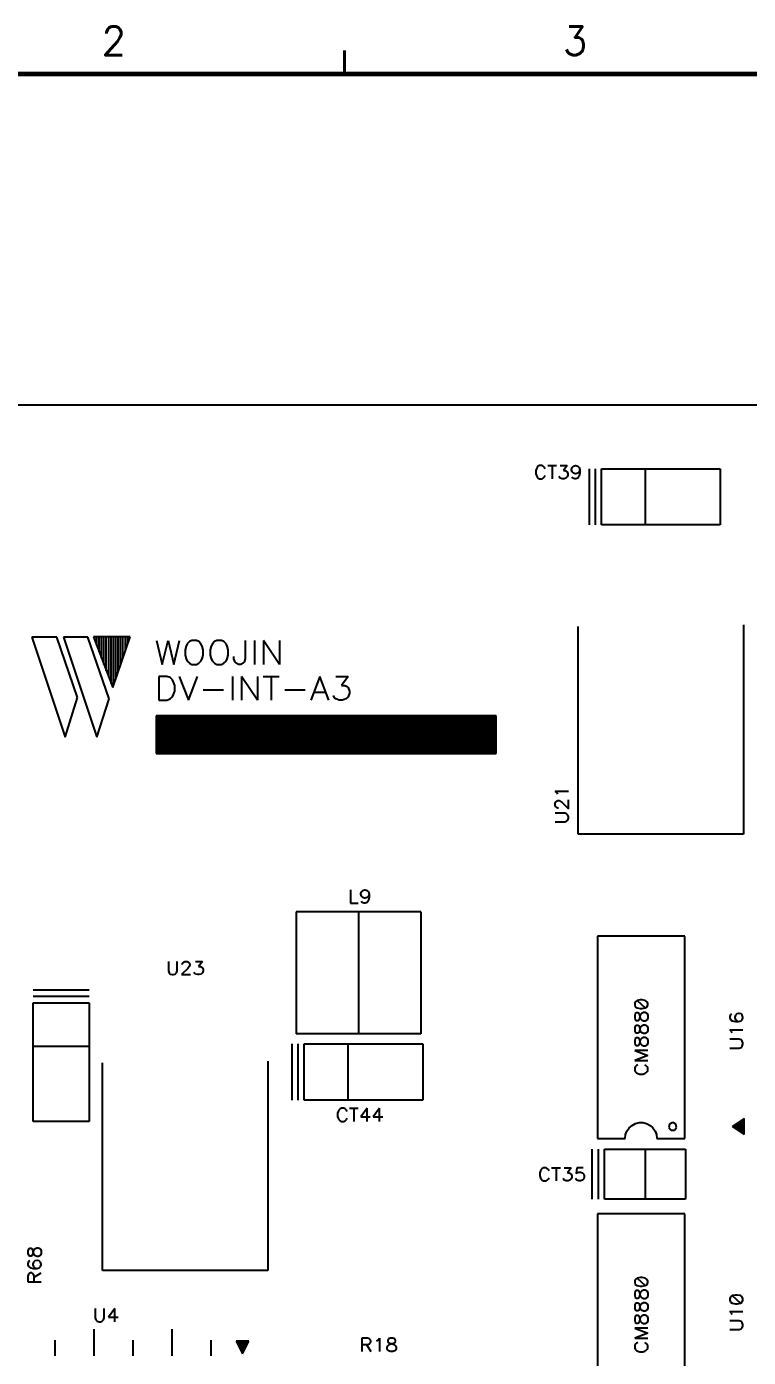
# Model space of a CAD drawing. Extents: x 295 to 953, y 10 to 290.
# Drawn here: x 555.9 to 632.2, y 149.4 to 290 of the extents above; entities that cross this region are included whole.
import ezdxf
from ezdxf.enums import TextEntityAlignment as Align

# ---------------------------------------------------------------- set-up
doc = ezdxf.new("R2010")
doc.units = 0
doc.header["$LTSCALE"] = 5
doc.header["$MEASUREMENT"] = 0
doc.layers.get('0').update_dxf_attribs({"linetype": 'CONTINUOUS', "lineweight": 25})
for name, color, linetype in [('DV-INT-A3_TSK', 14, 'CONTINUOUS'), ('문자', 4, 'CONTINUOUS'), ('테두리', 3, 'CONTINUOUS')]:
    doc.layers.add(name, color=color, linetype=linetype)
doc.styles.get("Standard").update_dxf_attribs({"font": 'simplex.shx'})

# ---------------------------------------------------------------- blocks, each defined once
blk = doc.blocks.new('C')
at = {"layer": '테두리'}
for points, const_width in [([(112.5, 287.5), (112.5, 285)], 0.3), ([(15, 285), (15, 15), (405, 15), (405, 285), (15, 285)], 0.5)]:
    blk.add_lwpolyline(points, dxfattribs=dict(at, const_width=const_width))
at = {"layer": '문자'}
for s, p in [('2', (88.12, 288.5)), ('3', (136.88, 288.5))]:
    blk.add_text(s, height=3, dxfattribs=at).set_placement(p, align=Align.MIDDLE)

msp = doc.modelspace()

# ---------------------------------------------------------------- linework, layer by layer
at = {"layer": 'DV-INT-A3_TSK', "color": 7}
for p, q in [((863.51, 250), (510.41, 250)), ((609.77, 243.29), (609.7, 243.09)), ((609.84, 243.42), (609.77, 243.29)), ((609.97, 243.55), (609.84, 243.42)), ((610.1, 243.62), (609.97, 243.55)), ((610.37, 243.62), (610.1, 243.62)), ((610.5, 243.55), (610.37, 243.62)), ((610.63, 243.42), (610.5, 243.55)), ((610.7, 243.29), (610.63, 243.42)), ((610.97, 243.62), (611.9, 243.62)), ((611.43, 243.62), (611.43, 242.23)), ((612.29, 243.62), (613.02, 243.62)), ((613.02, 243.62), (612.62, 243.09)), ((613.49, 243.22), (613.56, 243.42)), ((613.56, 243.42), (613.68, 243.55)), ((613.68, 243.55), (613.89, 243.62)), ((613.89, 243.62), (613.95, 243.62)), ((613.95, 243.62), (614.15, 243.55)), ((614.15, 243.55), (614.28, 243.42)), ((614.28, 243.42), (614.35, 243.16)), ((615.33, 243.29), (615.33, 237.35)), ((615.99, 243.29), (615.99, 237.35)), ((616.65, 243.29), (629.2, 243.29)), ((616.65, 237.35), (616.65, 243.29)), ((621.27, 243.29), (621.27, 237.35)), ((629.2, 243.29), (629.2, 237.35)), ((609.7, 243.09), (609.7, 242.76)), ((609.7, 242.76), (609.77, 242.56)), ((609.77, 242.56), (609.84, 242.43)), ((609.84, 242.43), (609.97, 242.29)), ((609.97, 242.29), (610.1, 242.23)), ((610.1, 242.23), (610.37, 242.23)), ((610.37, 242.23), (610.5, 242.29)), ((610.5, 242.29), (610.63, 242.43)), ((610.63, 242.43), (610.7, 242.56)), ((612.23, 242.36), (612.16, 242.49)), ((612.29, 242.29), (612.23, 242.36)), ((612.49, 242.23), (612.29, 242.29)), ((612.69, 242.23), (612.49, 242.23)), ((612.62, 243.09), (612.82, 243.09)), ((612.89, 242.29), (612.69, 242.23)), ((612.82, 243.09), (612.96, 243.02)), ((613.02, 242.43), (612.89, 242.29)), ((612.96, 243.02), (613.02, 242.95)), ((613.02, 242.95), (613.09, 242.76)), ((613.09, 242.62), (613.02, 242.43)), ((613.09, 242.76), (613.09, 242.62)), ((613.49, 243.16), (613.49, 243.22)), ((613.56, 242.95), (613.49, 243.16)), ((613.68, 242.82), (613.56, 242.95)), ((613.62, 242.29), (613.56, 242.43)), ((613.82, 242.23), (613.62, 242.29)), ((613.89, 242.76), (613.68, 242.82)), ((613.95, 242.23), (613.82, 242.23)), ((613.95, 242.76), (613.89, 242.76)), ((614.15, 242.82), (613.95, 242.76)), ((614.15, 242.29), (613.95, 242.23)), ((614.28, 242.95), (614.15, 242.82)), ((614.28, 242.49), (614.15, 242.29)), ((614.35, 243.16), (614.28, 242.95)), ((614.35, 242.82), (614.28, 242.49)), ((614.35, 243.16), (614.35, 242.82)), ((629.2, 237.35), (616.65, 237.35)), ((614.18, 204.69), (614.18, 226.63)), ((631.67, 226.79), (631.67, 204.69)), ((556.43, 225.49), (559.95, 214.93)), ((559.07, 225.49), (556.43, 225.49)), ((561.25, 219.12), (559.07, 225.49)), ((559.78, 225.49), (563.3, 214.93)), ((562.34, 225.49), (559.78, 225.49)), ((564.6, 218.99), (562.34, 225.49)), ((562.97, 225.53), (564.98, 220.16)), ((566.83, 225.53), (562.97, 225.53)), ((563.05, 225.3), (563.05, 225.53)), ((563.3, 224.63), (563.3, 225.53)), ((563.56, 223.96), (563.56, 225.53)), ((563.81, 223.29), (563.81, 225.53)), ((564.06, 222.62), (564.06, 225.53)), ((564.31, 221.95), (564.31, 225.53)), ((564.56, 221.28), (564.56, 225.53)), ((564.81, 220.61), (564.81, 225.53)), ((564.98, 220.16), (566.83, 225.53)), ((565.07, 220.41), (565.07, 225.53)), ((565.32, 221.14), (565.32, 225.53)), ((565.57, 221.87), (565.57, 225.53)), ((565.82, 222.6), (565.82, 225.53)), ((566.07, 223.33), (566.07, 225.53)), ((566.32, 224.06), (566.32, 225.53)), ((566.57, 224.8), (566.57, 225.53)), ((569.63, 225.14), (570.22, 222.61)), ((570.22, 222.61), (570.83, 225.14)), ((570.83, 225.14), (571.43, 222.61)), ((571.43, 222.61), (572.03, 225.14)), ((573.11, 225.02), (572.87, 224.78)), ((573.35, 225.14), (573.11, 225.02)), ((573.83, 225.14), (573.35, 225.14)), ((574.07, 225.02), (573.83, 225.14)), ((574.31, 224.78), (574.07, 225.02)), ((575.76, 225.02), (575.52, 224.78)), ((576, 225.14), (575.76, 225.02)), ((576.48, 225.14), (576, 225.14)), ((576.72, 225.02), (576.48, 225.14)), ((576.96, 224.78), (576.72, 225.02)), ((579, 225.14), (579, 223.22)), ((579.96, 225.14), (579.96, 222.61)), ((582.61, 222.61), (580.93, 225.14)), ((580.93, 225.14), (580.93, 222.61)), ((582.61, 225.14), (582.61, 222.61)), ((572.75, 224.54), (572.63, 224.17)), ((572.63, 224.17), (572.63, 223.58)), ((572.63, 223.58), (572.75, 223.22)), ((572.87, 224.78), (572.75, 224.54)), ((574.43, 224.54), (574.31, 224.78)), ((574.55, 224.17), (574.43, 224.54)), ((574.43, 223.22), (574.55, 223.58)), ((574.55, 223.58), (574.55, 224.17)), ((575.4, 224.54), (575.27, 224.17)), ((575.27, 224.17), (575.27, 223.58)), ((575.27, 223.58), (575.4, 223.22)), ((575.52, 224.78), (575.4, 224.54)), ((577.08, 224.54), (576.96, 224.78)), ((577.2, 224.17), (577.08, 224.54)), ((577.08, 223.22), (577.2, 223.58)), ((577.2, 223.58), (577.2, 224.17)), ((572.75, 223.22), (572.87, 222.97)), ((572.87, 222.97), (573.11, 222.73)), ((573.11, 222.73), (573.35, 222.61)), ((573.35, 222.61), (573.83, 222.61)), ((573.83, 222.61), (574.07, 222.73)), ((574.07, 222.73), (574.31, 222.97)), ((574.31, 222.97), (574.43, 223.22)), ((575.4, 223.22), (575.52, 222.97)), ((575.52, 222.97), (575.76, 222.73)), ((575.76, 222.73), (576, 222.61)), ((576, 222.61), (576.48, 222.61)), ((576.48, 222.61), (576.72, 222.73)), ((576.72, 222.73), (576.96, 222.97)), ((576.96, 222.97), (577.08, 223.22)), ((577.8, 223.22), (577.8, 223.45)), ((577.92, 222.85), (577.8, 223.22)), ((578.04, 222.73), (577.92, 222.85)), ((578.28, 222.61), (578.04, 222.73)), ((578.52, 222.61), (578.28, 222.61)), ((578.76, 222.73), (578.52, 222.61)), ((578.88, 222.85), (578.76, 222.73)), ((579, 223.22), (578.88, 222.85)), ((569.86, 221.35), (569.86, 218.84)), ((570.7, 221.35), (569.86, 221.35)), ((571.06, 221.24), (570.7, 221.35)), ((571.3, 220.99), (571.06, 221.24)), ((571.42, 220.75), (571.3, 220.99)), ((571.54, 220.39), (571.42, 220.75)), ((572.02, 221.35), (572.98, 218.84)), ((572.98, 218.84), (573.94, 221.35)), ((577.65, 221.35), (577.65, 218.84)), ((580.29, 218.84), (578.61, 221.35)), ((578.61, 221.35), (578.61, 218.84)), ((580.29, 221.35), (580.29, 218.84)), ((580.89, 221.35), (582.57, 221.35)), ((581.73, 221.35), (581.73, 218.84)), ((586.88, 221.35), (585.92, 218.84)), ((587.84, 218.84), (586.88, 221.35)), ((588.56, 221.35), (589.88, 221.35)), ((589.88, 221.35), (589.16, 220.39)), ((571.3, 219.2), (571.42, 219.44)), ((571.42, 219.44), (571.54, 219.8)), ((571.54, 219.8), (571.54, 220.39)), ((574.54, 219.92), (576.7, 219.92)), ((583.17, 219.92), (585.32, 219.92)), ((586.28, 219.68), (587.48, 219.68)), ((589.16, 220.39), (589.52, 220.39)), ((589.52, 220.39), (589.76, 220.28)), ((589.76, 220.28), (589.88, 220.16)), ((589.88, 220.16), (590, 219.8)), ((590, 219.56), (589.88, 219.2)), ((590, 219.8), (590, 219.56)), ((559.95, 214.93), (561.25, 219.12)), ((563.3, 214.93), (564.6, 218.99)), ((569.86, 218.84), (570.7, 218.84)), ((570.7, 218.84), (571.06, 218.96)), ((571.06, 218.96), (571.3, 219.2)), ((588.44, 219.08), (588.32, 219.32)), ((588.56, 218.96), (588.44, 219.08)), ((588.92, 218.84), (588.56, 218.96)), ((589.28, 218.84), (588.92, 218.84)), ((589.64, 218.96), (589.28, 218.84)), ((589.88, 219.2), (589.64, 218.96)), ((569.59, 217.17), (569.59, 213.19)), ((605.53, 217.17), (569.59, 217.17)), ((569.8, 213.29), (569.8, 217.06)), ((569.91, 213.29), (569.91, 217.06)), ((570.01, 213.29), (570.01, 217.06)), ((570.12, 213.29), (570.12, 217.06)), ((570.22, 213.29), (570.22, 217.06)), ((570.32, 213.29), (570.32, 217.06)), ((570.43, 213.29), (570.43, 217.06)), ((570.53, 213.29), (570.53, 217.06)), ((570.64, 213.29), (570.64, 217.06)), ((570.74, 213.29), (570.74, 217.06)), ((570.85, 213.29), (570.85, 217.06)), ((570.95, 213.29), (570.95, 217.06)), ((571.06, 213.29), (571.06, 217.06)), ((571.16, 213.29), (571.16, 217.06)), ((571.27, 213.29), (571.27, 217.06)), ((571.37, 213.29), (571.37, 217.06)), ((571.48, 213.29), (571.48, 217.06)), ((571.58, 213.29), (571.58, 217.06)), ((571.69, 213.29), (571.69, 217.06)), ((571.79, 213.29), (571.79, 217.06)), ((571.9, 213.29), (571.9, 217.06)), ((572, 213.29), (572, 217.06)), ((572.11, 213.29), (572.11, 217.06)), ((572.21, 213.29), (572.21, 217.06)), ((572.32, 213.29), (572.32, 217.06)), ((572.42, 213.29), (572.42, 217.06)), ((572.53, 213.29), (572.53, 217.06)), ((572.63, 213.29), (572.63, 217.06)), ((572.73, 213.29), (572.73, 217.06)), ((572.84, 213.29), (572.84, 217.06)), ((572.94, 213.29), (572.94, 217.06)), ((573.05, 213.29), (573.05, 217.06)), ((573.15, 213.29), (573.15, 217.06)), ((573.26, 213.29), (573.26, 217.06)), ((573.36, 213.29), (573.36, 217.06)), ((573.47, 213.29), (573.47, 217.06)), ((573.57, 213.29), (573.57, 217.06)), ((573.68, 213.29), (573.68, 217.06)), ((573.78, 213.29), (573.78, 217.06)), ((573.89, 213.29), (573.89, 217.06)), ((573.99, 213.29), (573.99, 217.06)), ((574.1, 213.29), (574.1, 217.06)), ((574.2, 213.29), (574.2, 217.06)), ((574.31, 213.29), (574.31, 217.06)), ((574.41, 213.29), (574.41, 217.06)), ((574.52, 213.29), (574.52, 217.06)), ((574.62, 213.29), (574.62, 217.06)), ((574.73, 213.29), (574.73, 217.06)), ((574.83, 213.29), (574.83, 217.06)), ((574.93, 213.29), (574.93, 217.06)), ((575.04, 213.29), (575.04, 217.06)), ((575.14, 213.29), (575.14, 217.06)), ((575.25, 213.29), (575.25, 217.06)), ((575.35, 213.29), (575.35, 217.06)), ((575.46, 213.29), (575.46, 217.06)), ((575.56, 213.29), (575.56, 217.06)), ((575.67, 213.29), (575.67, 217.06)), ((575.77, 213.29), (575.77, 217.06)), ((575.88, 213.29), (575.88, 217.06)), ((575.98, 213.29), (575.98, 217.06)), ((576.09, 213.29), (576.09, 217.06)), ((576.19, 213.29), (576.19, 217.06)), ((576.3, 213.29), (576.3, 217.06)), ((576.4, 213.29), (576.4, 217.06)), ((576.51, 213.29), (576.51, 217.06)), ((576.61, 213.29), (576.61, 217.06)), ((576.72, 213.29), (576.72, 217.06)), ((576.82, 213.29), (576.82, 217.06)), ((576.93, 213.29), (576.93, 217.06)), ((577.03, 213.29), (577.03, 217.06)), ((577.14, 213.29), (577.14, 217.06)), ((577.24, 213.29), (577.24, 217.06)), ((577.34, 213.29), (577.34, 217.06)), ((577.45, 213.29), (577.45, 217.06)), ((577.55, 213.29), (577.55, 217.06)), ((577.66, 213.29), (577.66, 217.06)), ((577.76, 213.29), (577.76, 217.06)), ((577.87, 213.29), (577.87, 217.06)), ((577.97, 213.29), (577.97, 217.06)), ((578.08, 213.29), (578.08, 217.06)), ((578.18, 213.29), (578.18, 217.06)), ((578.29, 213.29), (578.29, 217.06)), ((578.39, 213.29), (578.39, 217.06)), ((578.5, 213.29), (578.5, 217.06)), ((578.6, 213.29), (578.6, 217.06)), ((578.71, 213.29), (578.71, 217.06)), ((578.81, 213.29), (578.81, 217.06)), ((578.92, 213.29), (578.92, 217.06)), ((579.02, 213.29), (579.02, 217.06)), ((579.13, 213.29), (579.13, 217.06)), ((579.23, 213.29), (579.23, 217.06)), ((579.34, 213.29), (579.34, 217.06)), ((579.44, 213.29), (579.44, 217.06)), ((579.55, 213.29), (579.55, 217.06)), ((579.65, 213.29), (579.65, 217.06)), ((579.75, 213.29), (579.75, 217.06)), ((579.86, 213.29), (579.86, 217.06)), ((579.96, 213.29), (579.96, 217.06)), ((580.07, 213.29), (580.07, 217.06)), ((580.17, 213.29), (580.17, 217.06)), ((580.28, 213.29), (580.28, 217.06)), ((580.38, 213.29), (580.38, 217.06)), ((580.49, 213.29), (580.49, 217.06)), ((580.59, 213.29), (580.59, 217.06)), ((580.7, 213.29), (580.7, 217.06)), ((580.8, 213.29), (580.8, 217.06)), ((580.91, 213.29), (580.91, 217.06)), ((581.01, 213.29), (581.01, 217.06)), ((581.12, 213.29), (581.12, 217.06)), ((581.22, 213.29), (581.22, 217.06)), ((581.33, 213.29), (581.33, 217.06)), ((581.43, 213.29), (581.43, 217.06)), ((581.54, 213.29), (581.54, 217.06)), ((581.64, 213.29), (581.64, 217.06)), ((581.75, 213.29), (581.75, 217.06)), ((581.85, 213.29), (581.85, 217.06)), ((581.95, 213.29), (581.95, 217.06)), ((582.06, 213.29), (582.06, 217.06)), ((582.16, 213.29), (582.16, 217.06)), ((582.27, 213.29), (582.27, 217.06)), ((582.37, 213.29), (582.37, 217.06)), ((582.48, 213.29), (582.48, 217.06)), ((582.58, 213.29), (582.58, 217.06)), ((582.69, 213.29), (582.69, 217.06)), ((582.79, 213.29), (582.79, 217.06)), ((582.9, 213.29), (582.9, 217.06)), ((583, 213.29), (583, 217.06)), ((583.11, 213.29), (583.11, 217.06)), ((583.21, 213.29), (583.21, 217.06)), ((583.32, 213.29), (583.32, 217.06)), ((583.42, 213.29), (583.42, 217.06)), ((583.53, 213.29), (583.53, 217.06)), ((583.63, 213.29), (583.63, 217.06)), ((583.74, 213.29), (583.74, 217.06)), ((583.84, 213.29), (583.84, 217.06)), ((583.95, 213.29), (583.95, 217.06)), ((584.05, 213.29), (584.05, 217.06)), ((584.16, 213.29), (584.16, 217.06)), ((584.26, 213.29), (584.26, 217.06)), ((584.36, 213.29), (584.36, 217.06)), ((584.47, 213.29), (584.47, 217.06)), ((584.57, 213.29), (584.57, 217.06)), ((584.68, 213.29), (584.68, 217.06)), ((584.78, 213.29), (584.78, 217.06)), ((584.89, 213.29), (584.89, 217.06)), ((584.99, 213.29), (584.99, 217.06)), ((585.1, 213.29), (585.1, 217.06)), ((585.2, 213.29), (585.2, 217.06)), ((585.31, 213.29), (585.31, 217.06)), ((585.41, 213.29), (585.41, 217.06)), ((585.52, 213.29), (585.52, 217.06)), ((585.62, 213.29), (585.62, 217.06)), ((585.73, 213.29), (585.73, 217.06)), ((585.83, 213.29), (585.83, 217.06)), ((585.94, 213.29), (585.94, 217.06)), ((586.04, 213.29), (586.04, 217.06)), ((586.15, 213.29), (586.15, 217.06)), ((586.25, 213.29), (586.25, 217.06)), ((586.36, 213.29), (586.36, 217.06)), ((586.46, 213.29), (586.46, 217.06)), ((586.57, 213.29), (586.57, 217.06)), ((586.67, 213.29), (586.67, 217.06)), ((586.77, 213.29), (586.77, 217.06)), ((586.88, 213.29), (586.88, 217.06)), ((586.98, 213.29), (586.98, 217.06)), ((587.09, 213.29), (587.09, 217.06)), ((587.19, 213.29), (587.19, 217.06)), ((587.3, 213.29), (587.3, 217.06)), ((587.4, 213.29), (587.4, 217.06)), ((587.51, 213.29), (587.51, 217.06)), ((587.61, 213.29), (587.61, 217.06)), ((587.72, 213.29), (587.72, 217.06)), ((587.82, 213.29), (587.82, 217.06)), ((587.93, 213.29), (587.93, 217.06)), ((588.03, 213.29), (588.03, 217.06)), ((588.14, 213.29), (588.14, 217.06)), ((588.24, 213.29), (588.24, 217.06)), ((588.35, 213.29), (588.35, 217.06)), ((588.45, 213.29), (588.45, 217.06)), ((588.56, 213.29), (588.56, 217.06)), ((588.66, 213.29), (588.66, 217.06)), ((588.77, 213.29), (588.77, 217.06)), ((588.87, 213.29), (588.87, 217.06)), ((588.97, 213.29), (588.97, 217.06)), ((589.08, 213.29), (589.08, 217.06)), ((589.18, 213.29), (589.18, 217.06)), ((589.29, 213.29), (589.29, 217.06)), ((589.39, 213.29), (589.39, 217.06)), ((589.5, 213.29), (589.5, 217.06)), ((589.6, 213.29), (589.6, 217.06)), ((589.71, 213.29), (589.71, 217.06)), ((589.81, 213.29), (589.81, 217.06)), ((589.92, 213.29), (589.92, 217.06)), ((590.02, 213.29), (590.02, 217.06)), ((590.13, 213.29), (590.13, 217.06)), ((590.23, 213.29), (590.23, 217.06)), ((590.34, 213.29), (590.34, 217.06)), ((590.44, 213.29), (590.44, 217.06)), ((590.55, 213.29), (590.55, 217.06)), ((590.65, 213.29), (590.65, 217.06)), ((590.76, 213.29), (590.76, 217.06)), ((590.86, 213.29), (590.86, 217.06)), ((590.97, 213.29), (590.97, 217.06)), ((591.07, 213.29), (591.07, 217.06)), ((591.18, 213.29), (591.18, 217.06)), ((591.28, 213.29), (591.28, 217.06)), ((591.38, 213.29), (591.38, 217.06)), ((591.49, 213.29), (591.49, 217.06)), ((591.59, 213.29), (591.59, 217.06)), ((591.7, 213.29), (591.7, 217.06)), ((591.8, 213.29), (591.8, 217.06)), ((591.91, 213.29), (591.91, 217.06)), ((592.01, 213.29), (592.01, 217.06)), ((592.12, 213.29), (592.12, 217.06)), ((592.22, 213.29), (592.22, 217.06)), ((592.33, 213.29), (592.33, 217.06)), ((592.43, 213.29), (592.43, 217.06)), ((592.54, 213.29), (592.54, 217.06)), ((592.64, 213.29), (592.64, 217.06)), ((592.75, 213.29), (592.75, 217.06)), ((592.85, 213.29), (592.85, 217.06)), ((592.96, 213.29), (592.96, 217.06)), ((593.06, 213.29), (593.06, 217.06)), ((593.17, 213.29), (593.17, 217.06)), ((593.27, 213.29), (593.27, 217.06)), ((593.38, 213.29), (593.38, 217.06)), ((593.48, 213.29), (593.48, 217.06)), ((593.58, 213.29), (593.58, 217.06)), ((593.69, 213.29), (593.69, 217.06)), ((593.79, 213.29), (593.79, 217.06)), ((593.9, 213.29), (593.9, 217.06)), ((594, 213.29), (594, 217.06)), ((594.11, 213.29), (594.11, 217.06)), ((594.21, 213.29), (594.21, 217.06)), ((594.32, 213.29), (594.32, 217.06)), ((594.42, 213.29), (594.42, 217.06)), ((594.53, 213.29), (594.53, 217.06)), ((594.63, 213.29), (594.63, 217.06)), ((594.74, 213.29), (594.74, 217.06)), ((594.84, 213.29), (594.84, 217.06)), ((594.95, 213.29), (594.95, 217.06)), ((595.05, 213.29), (595.05, 217.06)), ((595.16, 213.29), (595.16, 217.06)), ((595.26, 213.29), (595.26, 217.06)), ((595.37, 213.29), (595.37, 217.06)), ((595.47, 213.29), (595.47, 217.06)), ((595.58, 213.29), (595.58, 217.06)), ((595.68, 213.29), (595.68, 217.06)), ((595.79, 213.29), (595.79, 217.06)), ((595.89, 213.29), (595.89, 217.06)), ((595.99, 213.29), (595.99, 217.06)), ((596.1, 213.29), (596.1, 217.06)), ((596.2, 213.29), (596.2, 217.06)), ((596.31, 213.29), (596.31, 217.06)), ((596.41, 213.29), (596.41, 217.06)), ((596.52, 213.29), (596.52, 217.06)), ((596.62, 213.29), (596.62, 217.06)), ((596.73, 213.29), (596.73, 217.06)), ((596.83, 213.29), (596.83, 217.06)), ((596.94, 213.29), (596.94, 217.06)), ((597.04, 213.29), (597.04, 217.06)), ((597.15, 213.29), (597.15, 217.06)), ((597.25, 213.29), (597.25, 217.06)), ((597.36, 213.29), (597.36, 217.06)), ((597.46, 213.29), (597.46, 217.06)), ((597.57, 213.29), (597.57, 217.06)), ((597.67, 213.29), (597.67, 217.06)), ((597.78, 213.29), (597.78, 217.06)), ((597.88, 213.29), (597.88, 217.06)), ((597.99, 213.29), (597.99, 217.06)), ((598.09, 213.29), (598.09, 217.06)), ((598.2, 213.29), (598.2, 217.06)), ((598.3, 213.29), (598.3, 217.06)), ((598.4, 213.29), (598.4, 217.06)), ((598.51, 213.29), (598.51, 217.06)), ((598.61, 213.29), (598.61, 217.06)), ((598.72, 213.29), (598.72, 217.06)), ((598.82, 213.29), (598.82, 217.06)), ((598.93, 213.29), (598.93, 217.06)), ((599.03, 213.29), (599.03, 217.06)), ((599.14, 213.29), (599.14, 217.06)), ((599.24, 213.29), (599.24, 217.06)), ((599.35, 213.29), (599.35, 217.06)), ((599.45, 213.29), (599.45, 217.06)), ((599.56, 213.29), (599.56, 217.06)), ((599.66, 213.29), (599.66, 217.06)), ((599.77, 213.29), (599.77, 217.06)), ((599.87, 213.29), (599.87, 217.06)), ((599.98, 213.29), (599.98, 217.06)), ((600.08, 213.29), (600.08, 217.06)), ((600.19, 213.29), (600.19, 217.06)), ((600.29, 213.29), (600.29, 217.06)), ((600.4, 213.29), (600.4, 217.06)), ((600.5, 213.29), (600.5, 217.06)), ((600.6, 213.29), (600.6, 217.06)), ((600.71, 213.29), (600.71, 217.06)), ((600.81, 213.29), (600.81, 217.06)), ((600.92, 213.29), (600.92, 217.06)), ((601.02, 213.29), (601.02, 217.06)), ((601.13, 213.29), (601.13, 217.06)), ((601.23, 213.29), (601.23, 217.06)), ((601.34, 213.29), (601.34, 217.06)), ((601.44, 213.29), (601.44, 217.06)), ((601.55, 213.29), (601.55, 217.06)), ((601.65, 213.29), (601.65, 217.06)), ((601.76, 213.29), (601.76, 217.06)), ((601.86, 213.29), (601.86, 217.06)), ((601.97, 213.29), (601.97, 217.06)), ((602.07, 213.29), (602.07, 217.06)), ((602.18, 213.29), (602.18, 217.06)), ((602.28, 213.29), (602.28, 217.06)), ((602.39, 213.29), (602.39, 217.06)), ((602.49, 213.29), (602.49, 217.06)), ((602.6, 213.29), (602.6, 217.06)), ((602.7, 213.29), (602.7, 217.06)), ((602.81, 213.29), (602.81, 217.06)), ((602.91, 213.29), (602.91, 217.06)), ((603.01, 213.29), (603.01, 217.06)), ((603.12, 213.29), (603.12, 217.06)), ((603.22, 213.29), (603.22, 217.06)), ((603.33, 213.29), (603.33, 217.06)), ((603.43, 213.29), (603.43, 217.06)), ((603.54, 213.29), (603.54, 217.06)), ((603.64, 213.29), (603.64, 217.06)), ((603.75, 213.29), (603.75, 217.06)), ((603.85, 213.29), (603.85, 217.06)), ((603.96, 213.29), (603.96, 217.06)), ((604.06, 213.29), (604.06, 217.06)), ((604.17, 213.29), (604.17, 217.06)), ((604.27, 213.29), (604.27, 217.06)), ((604.38, 213.29), (604.38, 217.06)), ((604.48, 213.29), (604.48, 217.06)), ((604.59, 213.29), (604.59, 217.06)), ((604.69, 213.29), (604.69, 217.06)), ((604.8, 213.29), (604.8, 217.06)), ((604.9, 213.29), (604.9, 217.06)), ((605.01, 213.29), (605.01, 217.06)), ((605.11, 213.29), (605.11, 217.06)), ((605.21, 213.29), (605.21, 217.06)), ((605.32, 213.29), (605.32, 217.06)), ((605.42, 213.29), (605.42, 217.06)), ((605.53, 213.19), (605.53, 217.17)), ((569.59, 213.19), (605.53, 213.19)), ((611.96, 209.03), (611.76, 209.23)), ((611.76, 209.23), (613.16, 209.23)), ((611.76, 207.97), (611.83, 208.1)), ((611.83, 208.1), (611.9, 208.17)), ((611.9, 208.17), (612.03, 208.24)), ((612.03, 208.9), (611.96, 209.03)), ((612.03, 208.24), (612.16, 208.24)), ((612.16, 208.24), (612.29, 208.17)), ((612.29, 208.17), (612.49, 208.04)), ((613.16, 207.37), (613.16, 208.3)), ((611.76, 207.7), (611.76, 207.97)), ((611.83, 207.57), (611.76, 207.7)), ((612.76, 206.9), (611.76, 206.9)), ((611.9, 207.5), (611.83, 207.57)), ((612.03, 207.44), (611.9, 207.5)), ((612.09, 207.44), (612.03, 207.44)), ((612.49, 208.04), (613.16, 207.37)), ((612.96, 206.84), (612.76, 206.9)), ((613.09, 206.7), (612.96, 206.84)), ((613.16, 206.51), (613.09, 206.7)), ((611.76, 205.97), (612.76, 205.97)), ((612.76, 205.97), (612.96, 206.04)), ((612.96, 206.04), (613.09, 206.17)), ((613.09, 206.17), (613.16, 206.37)), ((613.16, 206.37), (613.16, 206.51)), ((614.34, 204.69), (614.18, 204.69)), ((631.67, 204.69), (614.34, 204.69)), ((590.13, 198.8), (590.13, 197.39)), ((591.21, 198.4), (591.28, 198.6)), ((591.21, 198.33), (591.21, 198.4)), ((591.28, 198.13), (591.21, 198.33)), ((591.28, 198.6), (591.41, 198.74)), ((591.41, 198.74), (591.61, 198.8)), ((591.61, 198.8), (591.68, 198.8)), ((591.68, 198.8), (591.88, 198.74)), ((591.88, 198.74), (592.01, 198.6)), ((592.01, 198.6), (592.08, 198.33)), ((592.08, 198.33), (592.01, 198.13)), ((592.08, 198.33), (592.08, 197.99)), ((590.13, 197.39), (590.94, 197.39)), ((591.41, 197.99), (591.28, 198.13)), ((591.34, 197.46), (591.28, 197.59)), ((591.54, 197.39), (591.34, 197.46)), ((591.61, 197.93), (591.41, 197.99)), ((591.68, 197.39), (591.54, 197.39)), ((591.68, 197.93), (591.61, 197.93)), ((591.88, 197.99), (591.68, 197.93)), ((591.88, 197.46), (591.68, 197.39)), ((592.01, 198.13), (591.88, 197.99)), ((592.01, 197.66), (591.88, 197.46)), ((592.08, 197.99), (592.01, 197.66)), ((584.37, 196.46), (584.37, 183.59)), ((597.57, 196.46), (584.37, 196.46)), ((590.97, 196.46), (590.97, 183.59)), ((597.57, 196.46), (597.57, 183.59)), ((616.22, 193.91), (616.22, 172.53)), ((625.44, 193.91), (616.22, 193.91)), ((625.44, 172.53), (625.44, 193.91)), ((570.87, 191.24), (570.87, 190.24)), ((571.8, 190.24), (571.8, 191.24)), ((572.47, 191.17), (572.6, 191.24)), ((572.6, 191.24), (572.86, 191.24)), ((572.86, 191.24), (573, 191.17)), ((573.73, 191.24), (574.46, 191.24)), ((574.46, 191.24), (574.06, 190.71)), ((570.87, 190.24), (570.94, 190.04)), ((570.94, 190.04), (571.07, 189.9)), ((571.07, 189.9), (571.27, 189.84)), ((571.27, 189.84), (571.4, 189.84)), ((571.4, 189.84), (571.6, 189.9)), ((571.6, 189.9), (571.73, 190.04)), ((571.73, 190.04), (571.8, 190.24)), ((572.93, 190.5), (572.27, 189.84)), ((572.27, 189.84), (573.2, 189.84)), ((572.33, 190.97), (572.4, 191.1)), ((572.33, 190.91), (572.33, 190.97)), ((572.4, 191.1), (572.47, 191.17)), ((573.07, 190.71), (572.93, 190.5)), ((573, 191.17), (573.07, 191.1)), ((573.07, 191.1), (573.13, 190.97)), ((573.13, 190.84), (573.07, 190.71)), ((573.13, 190.97), (573.13, 190.84)), ((573.67, 189.97), (573.6, 190.11)), ((573.73, 189.9), (573.67, 189.97)), ((573.93, 189.84), (573.73, 189.9)), ((574.13, 189.84), (573.93, 189.84)), ((574.06, 190.71), (574.26, 190.71)), ((574.33, 189.9), (574.13, 189.84)), ((574.26, 190.71), (574.39, 190.64)), ((574.46, 190.04), (574.33, 189.9)), ((574.39, 190.64), (574.46, 190.57)), ((574.46, 190.57), (574.53, 190.37)), ((574.53, 190.24), (574.46, 190.04)), ((574.53, 190.37), (574.53, 190.24)), ((562.5, 188.19), (556.57, 188.19)), ((562.5, 187.53), (556.57, 187.53)), ((620.42, 187.11), (620.22, 186.98)), ((620.75, 187.18), (620.42, 187.11)), ((620.42, 187.11), (621.28, 186.32)), ((620.95, 187.18), (620.75, 187.18)), ((621.28, 187.11), (620.95, 187.18)), ((621.48, 186.98), (621.28, 187.11)), ((556.57, 174.33), (556.57, 186.87)), ((556.57, 186.87), (562.5, 186.87)), ((562.5, 186.87), (562.5, 174.33)), ((620.22, 186.98), (620.16, 186.78)), ((620.16, 186.78), (620.16, 186.65)), ((620.16, 186.65), (620.22, 186.45)), ((620.22, 185.73), (620.16, 185.53)), ((620.22, 186.45), (620.42, 186.32)), ((620.36, 185.79), (620.22, 185.73)), ((620.49, 185.79), (620.36, 185.79)), ((620.42, 186.32), (620.75, 186.25)), ((620.62, 185.73), (620.49, 185.79)), ((620.69, 185.6), (620.62, 185.73)), ((620.75, 185.33), (620.69, 185.6)), ((620.75, 186.25), (620.95, 186.25)), ((620.75, 185.46), (620.82, 185.66)), ((620.82, 185.66), (620.95, 185.79)), ((620.95, 186.25), (621.28, 186.32)), ((620.95, 185.79), (621.08, 185.86)), ((621.08, 185.86), (621.28, 185.86)), ((621.28, 186.32), (621.48, 186.45)), ((621.28, 185.86), (621.41, 185.79)), ((621.41, 185.79), (621.48, 185.73)), ((621.54, 186.78), (621.48, 186.98)), ((621.48, 186.45), (621.54, 186.65)), ((621.48, 185.73), (621.54, 185.53)), ((621.54, 186.65), (621.54, 186.78)), ((630.27, 185.61), (630.2, 185.41)), ((630.4, 185.68), (630.27, 185.61)), ((630.94, 185.68), (630.8, 185.54)), ((631.13, 185.74), (630.94, 185.68)), ((631.2, 185.74), (631.13, 185.74)), ((631.4, 185.68), (631.2, 185.74)), ((631.53, 185.54), (631.4, 185.68)), ((620.16, 185.53), (620.16, 185.27)), ((620.16, 185.27), (620.22, 185.07)), ((620.22, 184.41), (620.16, 184.21)), ((620.16, 184.21), (620.16, 183.95)), ((620.22, 185.07), (620.36, 185)), ((620.36, 184.47), (620.22, 184.41)), ((620.36, 185), (620.49, 185)), ((620.49, 184.47), (620.36, 184.47)), ((620.49, 185), (620.62, 185.07)), ((620.62, 184.41), (620.49, 184.47)), ((620.62, 185.07), (620.69, 185.2)), ((620.69, 184.28), (620.62, 184.41)), ((620.69, 185.2), (620.75, 185.46)), ((620.75, 184.01), (620.69, 184.28)), ((620.82, 185.13), (620.75, 185.33)), ((620.75, 184.14), (620.82, 184.34)), ((620.95, 185), (620.82, 185.13)), ((620.82, 184.34), (620.95, 184.47)), ((621.08, 184.93), (620.95, 185)), ((620.95, 184.47), (621.08, 184.54)), ((621.28, 184.93), (621.08, 184.93)), ((621.08, 184.54), (621.28, 184.54)), ((621.41, 185), (621.28, 184.93)), ((621.28, 184.54), (621.41, 184.47)), ((621.48, 185.07), (621.41, 185)), ((621.41, 184.47), (621.48, 184.41)), ((621.54, 185.27), (621.48, 185.07)), ((621.48, 184.41), (621.54, 184.21)), ((621.54, 185.53), (621.54, 185.27)), ((621.54, 184.21), (621.54, 183.95)), ((630.2, 185.41), (630.2, 185.28)), ((630.2, 185.28), (630.27, 185.08)), ((630.27, 185.08), (630.47, 184.95)), ((630.47, 184.95), (630.8, 184.88)), ((630.8, 185.54), (630.73, 185.35)), ((630.73, 185.35), (630.73, 185.28)), ((630.73, 185.28), (630.8, 185.08)), ((630.8, 185.08), (630.94, 184.95)), ((630.8, 184.88), (631.13, 184.88)), ((630.94, 184.95), (631.13, 184.88)), ((631.13, 184.88), (631.4, 184.95)), ((631.4, 184.95), (631.53, 185.08)), ((631.6, 185.35), (631.53, 185.54)), ((631.53, 185.08), (631.6, 185.28)), ((631.6, 185.28), (631.6, 185.35)), ((597.57, 183.59), (584.37, 183.59)), ((620.16, 183.95), (620.22, 183.75)), ((620.22, 183.09), (620.16, 182.89)), ((620.16, 182.89), (620.16, 182.63)), ((620.22, 183.75), (620.36, 183.68)), ((620.36, 183.15), (620.22, 183.09)), ((620.36, 183.68), (620.49, 183.68)), ((620.49, 183.15), (620.36, 183.15)), ((620.49, 183.68), (620.62, 183.75)), ((620.62, 183.09), (620.49, 183.15)), ((620.62, 183.75), (620.69, 183.88)), ((620.69, 182.95), (620.62, 183.09)), ((620.69, 183.88), (620.75, 184.14)), ((620.75, 182.69), (620.69, 182.95)), ((620.69, 182.56), (620.75, 182.82)), ((620.82, 183.81), (620.75, 184.01)), ((620.75, 182.82), (620.82, 183.02)), ((620.95, 183.68), (620.82, 183.81)), ((620.82, 183.02), (620.95, 183.15)), ((621.08, 183.61), (620.95, 183.68)), ((620.95, 183.15), (621.08, 183.22)), ((621.28, 183.61), (621.08, 183.61)), ((621.08, 183.22), (621.28, 183.22)), ((621.41, 183.68), (621.28, 183.61)), ((621.28, 183.22), (621.41, 183.15)), ((621.48, 183.75), (621.41, 183.68)), ((621.41, 183.15), (621.48, 183.09)), ((621.54, 183.95), (621.48, 183.75)), ((621.48, 183.09), (621.54, 182.89)), ((621.54, 182.89), (621.54, 182.63)), ((630.4, 183.82), (630.2, 184.01)), ((630.2, 184.01), (631.6, 184.01)), ((631.2, 183.01), (630.2, 183.01)), ((630.47, 183.68), (630.4, 183.82)), ((631.4, 182.95), (631.2, 183.01)), ((631.53, 182.81), (631.4, 182.95)), ((631.6, 182.62), (631.53, 182.81)), ((562.5, 182.25), (556.57, 182.25)), ((583.9, 182.52), (583.9, 176.58)), ((584.56, 182.52), (584.56, 176.58)), ((585.22, 182.52), (597.76, 182.52)), ((585.22, 176.58), (585.22, 182.52)), ((589.84, 182.52), (589.84, 176.58)), ((597.76, 182.52), (597.76, 176.58)), ((620.16, 182.63), (620.22, 182.42)), ((621.54, 181.83), (620.16, 181.83)), ((620.16, 181.83), (621.54, 181.31)), ((620.22, 182.42), (620.36, 182.36)), ((620.36, 182.36), (620.49, 182.36)), ((620.49, 182.36), (620.62, 182.42)), ((620.62, 182.42), (620.69, 182.56)), ((620.82, 182.49), (620.75, 182.69)), ((620.95, 182.36), (620.82, 182.49)), ((621.08, 182.29), (620.95, 182.36)), ((621.28, 182.29), (621.08, 182.29)), ((621.41, 182.36), (621.28, 182.29)), ((621.48, 182.42), (621.41, 182.36)), ((621.54, 182.63), (621.48, 182.42)), ((630.2, 182.08), (631.2, 182.08)), ((631.2, 182.08), (631.4, 182.15)), ((631.4, 182.15), (631.53, 182.28)), ((631.53, 182.28), (631.6, 182.48)), ((631.6, 182.48), (631.6, 182.62)), ((563.89, 158.59), (563.89, 180.53)), ((581.38, 180.69), (581.38, 158.59)), ((621.54, 181.31), (620.16, 180.78)), ((620.16, 180.78), (621.54, 180.78)), ((620.22, 180.11), (620.16, 179.98)), ((620.16, 179.98), (620.16, 179.72)), ((620.36, 180.25), (620.22, 180.11)), ((620.49, 180.31), (620.36, 180.25)), ((621.35, 180.25), (621.22, 180.31)), ((621.48, 180.11), (621.35, 180.25)), ((621.54, 179.98), (621.48, 180.11)), ((621.54, 179.72), (621.54, 179.98)), ((620.16, 179.72), (620.22, 179.59)), ((620.22, 179.59), (620.36, 179.46)), ((620.36, 179.46), (620.49, 179.39)), ((620.49, 179.39), (620.69, 179.32)), ((620.69, 179.32), (621.02, 179.32)), ((621.02, 179.32), (621.22, 179.39)), ((621.22, 179.39), (621.35, 179.46)), ((621.35, 179.46), (621.48, 179.59)), ((621.48, 179.59), (621.54, 179.72)), ((597.76, 176.58), (585.22, 176.58)), ((588.82, 175.39), (588.75, 175.19)), ((588.75, 175.19), (588.75, 174.86)), ((588.75, 174.86), (588.82, 174.66)), ((588.88, 175.53), (588.82, 175.39)), ((588.82, 174.66), (588.88, 174.53)), ((589.02, 175.66), (588.88, 175.53)), ((588.88, 174.53), (589.02, 174.4)), ((589.15, 175.73), (589.02, 175.66)), ((589.02, 174.4), (589.15, 174.33)), ((589.41, 175.73), (589.15, 175.73)), ((589.54, 175.66), (589.41, 175.73)), ((589.41, 174.33), (589.54, 174.4)), ((589.68, 175.53), (589.54, 175.66)), ((589.54, 174.4), (589.68, 174.53)), ((589.75, 175.39), (589.68, 175.53)), ((589.68, 174.53), (589.75, 174.66)), ((590.01, 175.73), (590.94, 175.73)), ((590.48, 175.73), (590.48, 174.33)), ((591.87, 175.73), (591.2, 174.8)), ((591.2, 174.8), (592.2, 174.8)), ((591.87, 174.33), (591.87, 175.73)), ((593.2, 175.73), (592.53, 174.8)), ((592.53, 174.8), (593.53, 174.8)), ((593.2, 174.33), (593.2, 175.73)), ((631.72, 174.64), (630.45, 173.79)), ((631.52, 173.2), (631.52, 174.38)), ((631.62, 173.13), (631.62, 174.44)), ((631.72, 172.94), (631.72, 174.64)), ((562.5, 174.33), (556.57, 174.33)), ((589.15, 174.33), (589.41, 174.33)), ((619.2, 172.93), (619.34, 173.31)), ((619.34, 173.31), (619.57, 173.64)), ((619.57, 173.64), (619.88, 173.91)), ((619.88, 173.91), (620.24, 174.1)), ((620.24, 174.1), (620.63, 174.2)), ((620.63, 174.2), (621.03, 174.2)), ((621.03, 174.2), (621.42, 174.1)), ((621.42, 174.1), (621.78, 173.91)), ((621.78, 173.91), (622.08, 173.64)), ((622.08, 173.64), (622.31, 173.31)), ((622.31, 173.31), (622.46, 172.93)), ((623.85, 174.05), (623.77, 173.69)), ((623.77, 173.69), (624, 173.41)), ((624.18, 174.21), (623.85, 174.05)), ((624, 173.41), (624.36, 173.41)), ((624.51, 174.05), (624.18, 174.21)), ((624.36, 173.41), (624.59, 173.69)), ((624.59, 173.69), (624.51, 174.05)), ((630.45, 173.79), (631.72, 172.94)), ((630.65, 173.78), (630.65, 173.8)), ((630.75, 173.72), (630.75, 173.86)), ((630.85, 173.65), (630.85, 173.93)), ((630.94, 173.59), (630.94, 173.99)), ((631.04, 173.52), (631.04, 174.06)), ((631.14, 173.46), (631.14, 174.12)), ((631.23, 173.39), (631.23, 174.18)), ((631.33, 173.33), (631.33, 174.25)), ((631.43, 173.26), (631.43, 174.31)), ((616.22, 172.53), (619.15, 172.53)), ((619.15, 172.53), (619.2, 172.93)), ((622.46, 172.93), (622.5, 172.53)), ((622.5, 172.53), (625.44, 172.53)), ((615.64, 171.4), (615.64, 166.12)), ((616.3, 171.4), (616.3, 166.12)), ((616.96, 171.4), (625.54, 171.4)), ((616.96, 166.12), (616.96, 171.4)), ((621.25, 171.4), (621.25, 166.12)), ((625.54, 171.4), (625.54, 166.12)), ((610.19, 169.11), (610.12, 168.91)), ((610.12, 168.91), (610.12, 168.58)), ((610.26, 169.24), (610.19, 169.11)), ((610.39, 169.37), (610.26, 169.24)), ((610.52, 169.44), (610.39, 169.37)), ((610.79, 169.44), (610.52, 169.44)), ((610.92, 169.37), (610.79, 169.44)), ((611.05, 169.24), (610.92, 169.37)), ((611.12, 169.11), (611.05, 169.24)), ((611.38, 169.44), (612.31, 169.44)), ((611.85, 169.44), (611.85, 168.04)), ((612.71, 169.44), (613.44, 169.44)), ((613.44, 169.44), (613.04, 168.91)), ((613.04, 168.91), (613.24, 168.91)), ((613.24, 168.91), (613.37, 168.84)), ((613.37, 168.84), (613.44, 168.77)), ((613.44, 168.77), (613.51, 168.58)), ((614.04, 169.44), (613.97, 168.84)), ((613.97, 168.84), (614.04, 168.91)), ((614.7, 169.44), (614.04, 169.44)), ((614.04, 168.91), (614.24, 168.98)), ((614.24, 168.98), (614.44, 168.98)), ((614.44, 168.98), (614.64, 168.91)), ((614.64, 168.91), (614.77, 168.77)), ((614.77, 168.77), (614.83, 168.58)), ((610.12, 168.58), (610.19, 168.38)), ((610.19, 168.38), (610.26, 168.25)), ((610.26, 168.25), (610.39, 168.11)), ((610.39, 168.11), (610.52, 168.04)), ((610.52, 168.04), (610.79, 168.04)), ((610.79, 168.04), (610.92, 168.11)), ((610.92, 168.11), (611.05, 168.25)), ((611.05, 168.25), (611.12, 168.38)), ((612.65, 168.18), (612.58, 168.31)), ((612.71, 168.11), (612.65, 168.18)), ((612.91, 168.04), (612.71, 168.11)), ((613.11, 168.04), (612.91, 168.04)), ((613.31, 168.11), (613.11, 168.04)), ((613.44, 168.25), (613.31, 168.11)), ((613.51, 168.44), (613.44, 168.25)), ((613.51, 168.58), (613.51, 168.44)), ((613.97, 168.18), (613.91, 168.31)), ((614.04, 168.11), (613.97, 168.18)), ((614.24, 168.04), (614.04, 168.11)), ((614.44, 168.04), (614.24, 168.04)), ((614.64, 168.11), (614.44, 168.04)), ((614.77, 168.25), (614.64, 168.11)), ((614.83, 168.44), (614.77, 168.25)), ((614.83, 168.58), (614.83, 168.44)), ((625.54, 166.12), (616.96, 166.12)), ((616.22, 164.57), (616.22, 143.2)), ((625.44, 164.57), (616.22, 164.57)), ((625.44, 143.2), (625.44, 164.57)), ((556.09, 160.85), (556.02, 160.65)), ((556.02, 160.65), (556.02, 160.38)), ((556.02, 160.38), (556.09, 160.19)), ((556.22, 160.92), (556.09, 160.85)), ((556.35, 160.92), (556.22, 160.92)), ((556.49, 160.85), (556.35, 160.92)), ((556.55, 160.72), (556.49, 160.85)), ((556.49, 160.19), (556.55, 160.32)), ((556.62, 160.45), (556.55, 160.72)), ((556.55, 160.32), (556.62, 160.58)), ((556.62, 160.58), (556.69, 160.79)), ((556.69, 160.25), (556.62, 160.45)), ((556.69, 160.79), (556.82, 160.92)), ((556.82, 160.92), (556.95, 160.98)), ((556.95, 160.98), (557.15, 160.98)), ((557.15, 160.98), (557.29, 160.92)), ((557.29, 160.92), (557.35, 160.85)), ((557.35, 160.85), (557.42, 160.65)), ((557.42, 160.38), (557.35, 160.19)), ((557.42, 160.65), (557.42, 160.38)), ((556.09, 159.52), (556.02, 159.32)), ((556.02, 159.32), (556.02, 159.18)), ((556.02, 159.18), (556.09, 158.99)), ((556.09, 160.19), (556.22, 160.12)), ((556.22, 159.59), (556.09, 159.52)), ((556.09, 158.99), (556.29, 158.85)), ((556.22, 160.12), (556.35, 160.12)), ((556.35, 160.12), (556.49, 160.19)), ((556.62, 159.45), (556.55, 159.25)), ((556.55, 159.25), (556.55, 159.18)), ((556.55, 159.18), (556.62, 158.99)), ((556.75, 159.59), (556.62, 159.45)), ((556.62, 158.99), (556.75, 158.85)), ((556.82, 160.12), (556.69, 160.25)), ((556.95, 159.65), (556.75, 159.59)), ((556.95, 160.05), (556.82, 160.12)), ((557.15, 160.05), (556.95, 160.05)), ((557.02, 159.65), (556.95, 159.65)), ((557.22, 159.59), (557.02, 159.65)), ((557.29, 160.12), (557.15, 160.05)), ((557.35, 159.45), (557.22, 159.59)), ((557.22, 158.85), (557.35, 158.99)), ((557.35, 160.19), (557.29, 160.12)), ((557.42, 159.25), (557.35, 159.45)), ((557.35, 158.99), (557.42, 159.18)), ((557.42, 159.18), (557.42, 159.25)), ((556.09, 158.19), (556.02, 157.99)), ((556.02, 157.99), (556.02, 157.39)), ((556.16, 158.25), (556.09, 158.19)), ((556.29, 158.32), (556.16, 158.25)), ((556.29, 158.85), (556.62, 158.79)), ((556.42, 158.32), (556.29, 158.32)), ((556.55, 158.25), (556.42, 158.32)), ((556.62, 158.19), (556.55, 158.25)), ((556.62, 158.79), (556.95, 158.79)), ((556.69, 157.99), (556.62, 158.19)), ((556.69, 157.86), (557.42, 158.32)), ((556.69, 157.39), (556.69, 157.99)), ((556.75, 158.85), (556.95, 158.79)), ((556.95, 158.79), (557.22, 158.85)), ((564.05, 158.59), (563.89, 158.59)), ((581.38, 158.59), (564.05, 158.59)), ((620.22, 157.64), (620.16, 157.45)), ((620.42, 157.78), (620.22, 157.64)), ((620.75, 157.84), (620.42, 157.78)), ((620.42, 157.78), (621.28, 156.98)), ((620.95, 157.84), (620.75, 157.84)), ((621.28, 157.78), (620.95, 157.84)), ((621.48, 157.64), (621.28, 157.78)), ((621.54, 157.45), (621.48, 157.64)), ((556.02, 157.39), (557.42, 157.39)), ((620.16, 157.45), (620.16, 157.32)), ((620.16, 157.32), (620.22, 157.11)), ((620.22, 156.39), (620.16, 156.19)), ((620.16, 156.19), (620.16, 155.93)), ((620.22, 157.11), (620.42, 156.98)), ((620.36, 156.46), (620.22, 156.39)), ((620.49, 156.46), (620.36, 156.46)), ((620.42, 156.98), (620.75, 156.92)), ((620.62, 156.39), (620.49, 156.46)), ((620.69, 156.26), (620.62, 156.39)), ((620.75, 156), (620.69, 156.26)), ((620.69, 155.86), (620.75, 156.13)), ((620.75, 156.92), (620.95, 156.92)), ((620.75, 156.13), (620.82, 156.32)), ((620.82, 156.32), (620.95, 156.46)), ((620.95, 156.92), (621.28, 156.98)), ((620.95, 156.46), (621.08, 156.52)), ((621.08, 156.52), (621.28, 156.52)), ((621.28, 156.98), (621.48, 157.11)), ((621.28, 156.52), (621.41, 156.46)), ((621.41, 156.46), (621.48, 156.39)), ((621.48, 157.11), (621.54, 157.32)), ((621.48, 156.39), (621.54, 156.19)), ((621.54, 157.32), (621.54, 157.45)), ((621.54, 156.19), (621.54, 155.93)), ((620.16, 155.93), (620.22, 155.73)), ((620.22, 155.07), (620.16, 154.87)), ((620.16, 154.87), (620.16, 154.61)), ((620.22, 155.73), (620.36, 155.66)), ((620.36, 155.14), (620.22, 155.07)), ((620.36, 155.66), (620.49, 155.66)), ((620.49, 155.14), (620.36, 155.14)), ((620.49, 155.66), (620.62, 155.73)), ((620.62, 155.07), (620.49, 155.14)), ((620.62, 155.73), (620.69, 155.86)), ((620.69, 154.94), (620.62, 155.07)), ((620.75, 154.68), (620.69, 154.94)), ((620.69, 154.54), (620.75, 154.81)), ((620.82, 155.79), (620.75, 156)), ((620.75, 154.81), (620.82, 155)), ((620.82, 154.47), (620.75, 154.68)), ((620.95, 155.66), (620.82, 155.79)), ((620.82, 155), (620.95, 155.14)), ((621.08, 155.6), (620.95, 155.66)), ((620.95, 155.14), (621.08, 155.2)), ((621.28, 155.6), (621.08, 155.6)), ((621.08, 155.2), (621.28, 155.2)), ((621.41, 155.66), (621.28, 155.6)), ((621.28, 155.2), (621.41, 155.14)), ((621.48, 155.73), (621.41, 155.66)), ((621.41, 155.14), (621.48, 155.07)), ((621.54, 155.93), (621.48, 155.73)), ((621.48, 155.07), (621.54, 154.87)), ((621.54, 154.87), (621.54, 154.61)), ((630.27, 155.79), (630.2, 155.59)), ((630.2, 155.59), (630.2, 155.45)), ((630.2, 155.45), (630.27, 155.25)), ((630.47, 155.92), (630.27, 155.79)), ((630.27, 155.25), (630.47, 155.12)), ((630.8, 155.99), (630.47, 155.92)), ((630.47, 155.92), (631.33, 155.12)), ((630.47, 155.12), (630.8, 155.06)), ((631, 155.99), (630.8, 155.99)), ((630.8, 155.06), (631, 155.06)), ((631.33, 155.92), (631, 155.99)), ((631, 155.06), (631.33, 155.12)), ((631.53, 155.79), (631.33, 155.92)), ((631.33, 155.12), (631.53, 155.25)), ((631.6, 155.59), (631.53, 155.79)), ((631.53, 155.25), (631.6, 155.45)), ((631.6, 155.45), (631.6, 155.59)), ((563.14, 154.58), (563.14, 153.57)), ((563.14, 153.57), (563.21, 153.37)), ((563.21, 153.37), (563.34, 153.24)), ((563.88, 153.24), (564.01, 153.37)), ((564.01, 153.37), (564.08, 153.57)), ((564.08, 153.57), (564.08, 154.58)), ((565.22, 154.58), (564.55, 153.64)), ((564.55, 153.64), (565.56, 153.64)), ((565.22, 153.17), (565.22, 154.58)), ((620.16, 154.61), (620.22, 154.41)), ((620.22, 153.75), (620.16, 153.55)), ((620.16, 153.55), (620.16, 153.29)), ((620.16, 153.29), (620.22, 153.09)), ((620.22, 154.41), (620.36, 154.34)), ((620.36, 153.82), (620.22, 153.75)), ((620.36, 154.34), (620.49, 154.34)), ((620.49, 153.82), (620.36, 153.82)), ((620.49, 154.34), (620.62, 154.41)), ((620.62, 153.75), (620.49, 153.82)), ((620.62, 154.41), (620.69, 154.54)), ((620.69, 153.62), (620.62, 153.75)), ((620.75, 153.35), (620.69, 153.62)), ((620.69, 153.22), (620.75, 153.49)), ((620.75, 153.49), (620.82, 153.68)), ((620.82, 153.15), (620.75, 153.35)), ((620.95, 154.34), (620.82, 154.47)), ((620.82, 153.68), (620.95, 153.82)), ((621.08, 154.28), (620.95, 154.34)), ((620.95, 153.82), (621.08, 153.88)), ((621.28, 154.28), (621.08, 154.28)), ((621.08, 153.88), (621.28, 153.88)), ((621.41, 154.34), (621.28, 154.28)), ((621.28, 153.88), (621.41, 153.82)), ((621.48, 154.41), (621.41, 154.34)), ((621.41, 153.82), (621.48, 153.75)), ((621.54, 154.61), (621.48, 154.41)), ((621.48, 153.75), (621.54, 153.55)), ((621.54, 153.29), (621.48, 153.09)), ((621.54, 153.55), (621.54, 153.29)), ((630.4, 154.06), (630.2, 154.26)), ((630.2, 154.26), (631.6, 154.26)), ((631.2, 153.26), (630.2, 153.26)), ((630.47, 153.93), (630.4, 154.06)), ((631.4, 153.19), (631.2, 153.26)), ((563.01, 149.58), (563.01, 152.39)), ((563.34, 153.24), (563.54, 153.17)), ((563.54, 153.17), (563.68, 153.17)), ((563.68, 153.17), (563.88, 153.24)), ((571.26, 149.58), (571.26, 152.39)), ((621.54, 152.5), (620.16, 152.5)), ((620.16, 152.5), (621.54, 151.97)), ((621.54, 151.97), (620.16, 151.44)), ((620.22, 153.09), (620.36, 153.02)), ((620.36, 153.02), (620.49, 153.02)), ((620.49, 153.02), (620.62, 153.09)), ((620.62, 153.09), (620.69, 153.22)), ((620.95, 153.02), (620.82, 153.15)), ((621.08, 152.96), (620.95, 153.02)), ((621.28, 152.96), (621.08, 152.96)), ((621.41, 153.02), (621.28, 152.96)), ((621.48, 153.09), (621.41, 153.02)), ((630.2, 152.33), (631.2, 152.33)), ((631.2, 152.33), (631.4, 152.4)), ((631.53, 153.06), (631.4, 153.19)), ((631.4, 152.4), (631.53, 152.53)), ((631.6, 152.86), (631.53, 153.06)), ((631.53, 152.53), (631.6, 152.73)), ((631.6, 152.73), (631.6, 152.86)), ((558.89, 149.58), (558.89, 151.23)), ((567.14, 149.58), (567.14, 151.23)), ((575.39, 149.58), (575.39, 151.23)), ((578.02, 151.12), (578.69, 149.78)), ((579.36, 151.12), (578.02, 151.12)), ((578.2, 150.99), (578.2, 151.01)), ((578.3, 150.79), (578.3, 151.01)), ((578.4, 150.59), (578.4, 151.01)), ((578.5, 150.4), (578.5, 151.01)), ((578.59, 150.2), (578.59, 151.01)), ((578.69, 149.78), (579.36, 151.12)), ((578.69, 150.03), (578.69, 151.01)), ((578.79, 150.22), (578.79, 151.01)), ((578.89, 150.42), (578.89, 151.01)), ((578.99, 150.62), (578.99, 151.01)), ((579.09, 150.82), (579.09, 151.01)), ((591.93, 151.42), (591.33, 151.42)), ((591.33, 151.42), (591.33, 150.02)), ((591.33, 150.76), (591.93, 150.76)), ((591.8, 150.76), (592.26, 150.02)), ((592.13, 151.36), (591.93, 151.42)), ((591.93, 150.76), (592.13, 150.82)), ((592.2, 151.29), (592.13, 151.36)), ((592.13, 150.82), (592.2, 150.89)), ((592.26, 151.16), (592.2, 151.29)), ((592.2, 150.89), (592.26, 151.03)), ((592.26, 151.03), (592.26, 151.16)), ((592.86, 151.16), (593, 151.22)), ((593, 151.22), (593.2, 151.42)), ((593.2, 151.42), (593.2, 150.02)), ((594, 150.49), (594.06, 150.62)), ((594, 150.29), (594, 150.49)), ((594.13, 151.36), (594.06, 151.22)), ((594.06, 151.22), (594.06, 151.09)), ((594.06, 151.09), (594.13, 150.96)), ((594.06, 150.62), (594.2, 150.76)), ((594.33, 151.42), (594.13, 151.36)), ((594.13, 150.96), (594.26, 150.89)), ((594.2, 150.76), (594.39, 150.82)), ((594.26, 150.89), (594.53, 150.82)), ((594.59, 151.42), (594.33, 151.42)), ((594.39, 150.82), (594.66, 150.89)), ((594.53, 150.82), (594.73, 150.76)), ((594.8, 151.36), (594.59, 151.42)), ((594.66, 150.89), (594.8, 150.96)), ((594.73, 150.76), (594.86, 150.62)), ((594.86, 151.22), (594.8, 151.36)), ((594.8, 150.96), (594.86, 151.09)), ((594.86, 151.09), (594.86, 151.22)), ((594.86, 150.62), (594.93, 150.49)), ((594.93, 150.49), (594.93, 150.29)), ((620.16, 151.44), (621.54, 151.44)), ((620.22, 150.78), (620.16, 150.65)), ((620.16, 150.65), (620.16, 150.38)), ((620.36, 150.91), (620.22, 150.78)), ((620.49, 150.97), (620.36, 150.91)), ((621.35, 150.91), (621.22, 150.97)), ((621.48, 150.78), (621.35, 150.91)), ((621.54, 150.65), (621.48, 150.78)), ((621.54, 150.38), (621.54, 150.65)), ((594.06, 150.16), (594, 150.29)), ((594.13, 150.09), (594.06, 150.16)), ((594.33, 150.02), (594.13, 150.09)), ((594.59, 150.02), (594.33, 150.02)), ((594.8, 150.09), (594.59, 150.02)), ((594.86, 150.16), (594.8, 150.09)), ((594.93, 150.29), (594.86, 150.16)), ((620.16, 150.38), (620.22, 150.25)), ((620.22, 150.25), (620.36, 150.12)), ((620.36, 150.12), (620.49, 150.05)), ((620.49, 150.05), (620.69, 149.99)), ((620.69, 149.99), (621.02, 149.99)), ((621.02, 149.99), (621.22, 150.05)), ((621.22, 150.05), (621.35, 150.12)), ((621.35, 150.12), (621.48, 150.25)), ((621.48, 150.25), (621.54, 150.38))]:
    msp.add_line(p, q, dxfattribs=at)

# ---------------------------------------------------------------- block references
msp.add_blockref('C', (476.98, 0))

doc.saveas('drawing.dxf')
